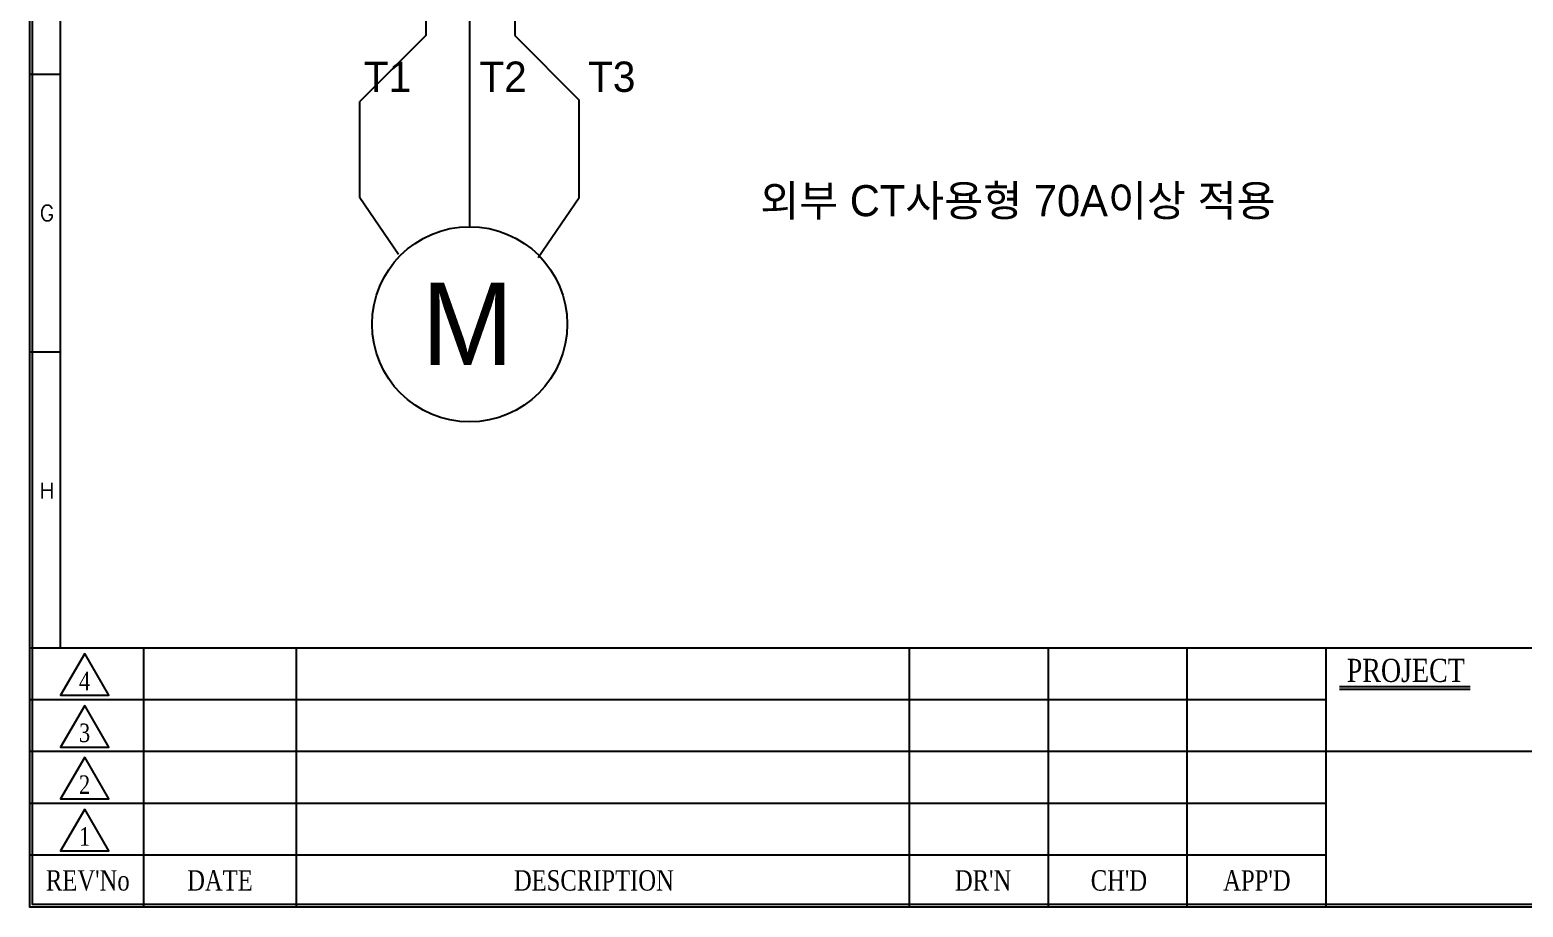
# Model space of a CAD drawing. Header units: millimetres. Extents: x 87 to 927, y 85 to 1088.
# Drawn here: x 109.8 to 271.1, y 85.1 to 179.9 of the extents above; entities that cross this region are included whole.
import ezdxf
from ezdxf.enums import TextEntityAlignment as Align

# ---------------------------------------------------------------- set-up
doc = ezdxf.new("R2010")
doc.units = ezdxf.units.MM
for name, color, linetype in [('10', 1, 'Continuous'), ('20', 2, 'Continuous'), ('30', 3, 'Continuous'), ('4', 133, 'Continuous'), ('40', 4, 'Continuous'), ('70', 7, 'Continuous'), ('ASHADE', 7, 'Continuous')]:
    doc.layers.add(name, color=color, linetype=linetype)
doc.styles.add('ghs', font='NGULIM.TTF')
doc.styles.add('SIMPLEX', font='SIMPLEX')
doc.styles.add('SS', font='batang.ttc', dxfattribs={"width": 0.8})

msp = doc.modelspace()

# ---------------------------------------------------------------- linework, layer by layer
at = {"layer": '10', "color": 7}
msp.add_line((251.253, 108.643), (265.362, 108.643), dxfattribs=at)
for points in [[(115.677, 112.507), (113.079, 108.007), (118.275, 108.007)], [(115.677, 106.907), (113.079, 102.407), (118.275, 102.407)], [(115.677, 101.307), (113.079, 96.807), (118.275, 96.807)], [(115.677, 95.707), (113.079, 91.207), (118.275, 91.207)]]:
    msp.add_lwpolyline(points, close=True, dxfattribs=at)
at = {"layer": '20', "color": 7}
msp.add_line((113.054, 113.11), (113.054, 351.81), dxfattribs=at)
at = {"layer": '30', "color": 7}
for p, q in [((109.754, 175.11), (113.054, 175.11)), ((109.754, 145.11), (113.054, 145.11))]:
    msp.add_line(p, q, dxfattribs=at)
at = {"layer": '4', "color": 0}
for p, q in [((152.536, 188.892), (152.536, 179.292)), ((162.14, 188.892), (162.14, 179.292)), ((152.536, 179.292), (145.407, 172.162)), ((162.14, 179.292), (169.115, 172.311))]:
    msp.add_line(p, q, dxfattribs=at)
at = {"layer": '40', "color": 7}
for p, q in [((122.02, 113.11), (122.02, 85.11)), ((138.52, 113.11), (138.52, 85.11)), ((204.754, 113.11), (204.754, 85.11)), ((219.754, 113.11), (219.754, 85.11)), ((234.754, 113.11), (234.754, 85.11)), ((249.754, 113.11), (249.754, 85.11)), ((249.754, 107.51), (109.754, 107.51)), ((249.754, 101.91), (109.754, 101.91)), ((339.754, 101.91), (249.754, 101.91)), ((249.754, 96.31), (109.754, 96.31)), ((249.754, 90.71), (109.754, 90.71))]:
    msp.add_line(p, q, dxfattribs=at)
at = {"layer": '70', "color": 7}
for p, q in [((109.754, 113.11), (489.754, 113.11)), ((251.253, 108.943), (265.362, 108.943))]:
    msp.add_line(p, q, dxfattribs=at)
for points in [[(489.754, 85.11), (109.754, 85.11), (109.754, 355.11), (489.754, 355.11)], [(489.454, 85.41), (110.054, 85.41), (110.054, 354.81), (489.454, 354.81)]]:
    msp.add_lwpolyline(points, close=True, dxfattribs=at)
at = {"layer": 'ASHADE', "ltscale": 2}
for p, q in [((157.266, 272.648), (157.266, 158.628)), ((145.407, 161.766), (149.597, 155.654)), ((169.115, 161.75), (164.668, 155.265))]:
    msp.add_line(p, q, dxfattribs=at)
at = {"layer": 'ASHADE'}
for p, q in [((145.407, 161.766), (145.407, 172.162)), ((169.115, 161.75), (169.115, 172.311))]:
    msp.add_line(p, q, dxfattribs=at)
at = {"layer": 'ASHADE', "ltscale": 2}
msp.add_circle((157.266, 148.082), 10.546, dxfattribs=at)

# ---------------------------------------------------------------- texts
at = {"layer": '30', "color": 7, "style": 'SIMPLEX'}
for s, p in [('G', (111.604, 160.11)), ('H', (111.604, 130.11))]:
    msp.add_text(s, height=1.7, dxfattribs=at).set_placement(p, align=Align.MIDDLE)
at = {"layer": '40', "color": 7, "style": 'SS', "width": 0.8}
for s, height, p in [('4', 2, (115.665, 108.546)), ('3', 2, (115.665, 102.946)), ('2', 2, (115.665, 97.346)), ('1', 2, (115.665, 91.746)), ("REV'No", 2.2, (116.014, 86.901)), ('DATE', 2.2, (130.291, 86.901)), ('DESCRIPTION', 2.2, (170.687, 86.901)), ("DR'N", 2.2, (212.733, 86.895)), ("CH'D", 2.2, (227.412, 86.895)), ("APP'D", 2.2, (242.32, 86.895))]:
    msp.add_text(s, height=height, dxfattribs=at).set_placement(p, align=Align.CENTER)
at = {"layer": '70', "color": 7, "style": 'SS', "width": 0.8}
msp.add_text('PROJECT', height=2.5, dxfattribs=at).set_placement((258.401, 109.439), align=Align.CENTER)
at = {"layer": 'ASHADE', "ltscale": 2, "style": 'ghs'}
for s, height, p in [('T1', 3.2774, (145.833, 173.189)), ('T2', 3.2774, (158.315, 173.189)), ('T3', 3.2774, (170.06, 173.189)), ('외부 CT사용형 70A이상 적용', 3.36, (188.657, 159.76)), ('M', 8.891, (152.069, 143.683))]:
    msp.add_text(s, height=height, dxfattribs=at).set_placement(p)

doc.saveas('drawing.dxf')
